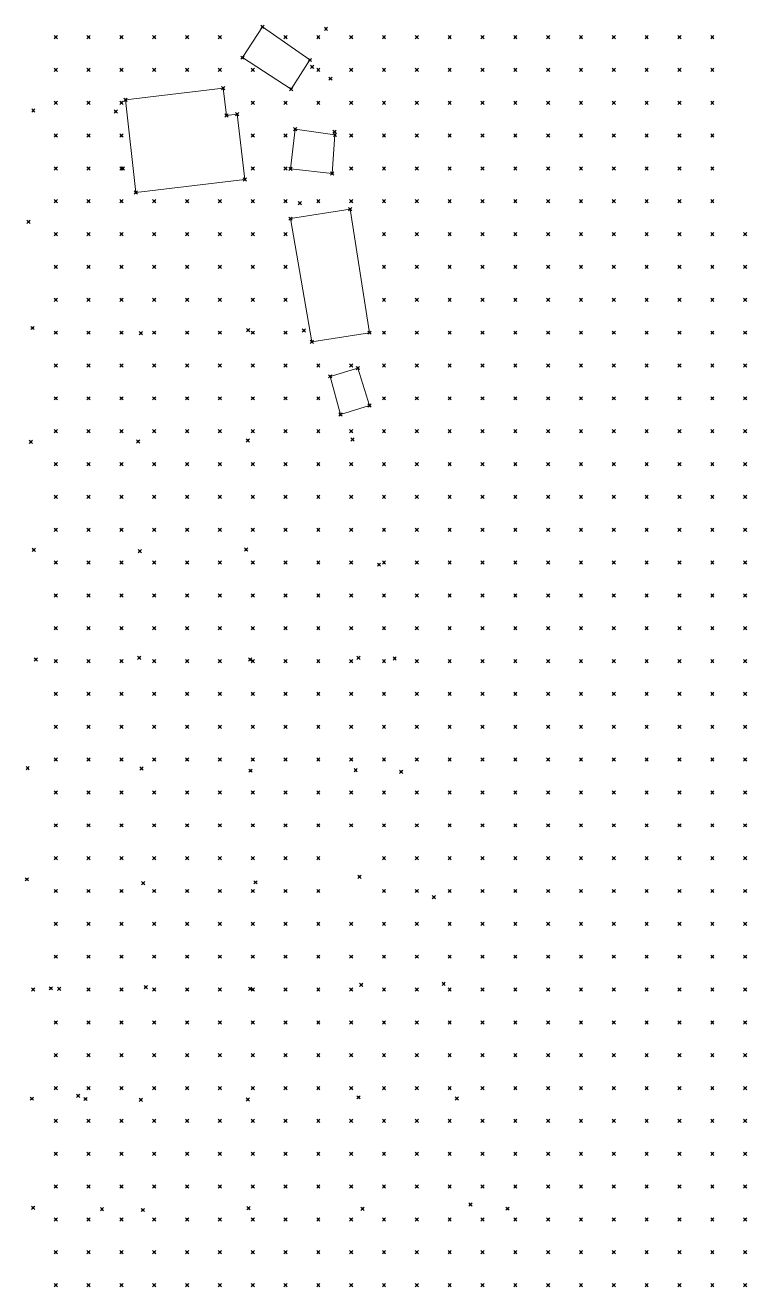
# Model space of a CAD drawing. Header units: metres. Extents: x 441556 to 446409, y 432338 to 461058.
# Drawn here: x 446051.9 to 446117.8, y 438512.9 to 438628.1 of the extents above; entities that cross this region are included whole.
import ezdxf

# ---------------------------------------------------------------- set-up
doc = ezdxf.new("R2010")
doc.units = ezdxf.units.M
doc.header["$MEASUREMENT"] = 0
doc.header["$PDMODE"] = 35
doc.header["$PDSIZE"] = 0.15
for name, color, linetype, lineweight in [('DTM-BRE-RevN_GRP_CONSTRUCTIE', 2, 'Continuous', 0), ('DTM-NOK-RevN_LIDAR_co_lidar', 91, 'Continuous', 0), ('DTM-NOK-RevN_RTK', 32, 'Continuous', 0)]:
    doc.layers.add(name, color=color, linetype=linetype, lineweight=lineweight)

msp = doc.modelspace()

# ---------------------------------------------------------------- linework, layer by layer
at = {"layer": 'DTM-BRE-RevN_GRP_CONSTRUCTIE'}
for p, q in [((446073.592, 438627.976, 345.596), (446071.777, 438625.165, 344.873)), ((446077.93, 438624.952, 345), (446073.592, 438627.976, 345.596)), ((446071.777, 438625.165, 344.873), (446076.216, 438622.298, 344.277)), ((446076.216, 438622.298, 344.277), (446077.93, 438624.952, 345)), ((446061.092, 438621.326, 343.366), (446069.996, 438622.389, 344.586)), ((446069.996, 438622.389, 344.586), (446070.295, 438619.884, 343.746)), ((446062.016, 438612.847, 342.206), (446061.092, 438621.326, 343.366)), ((446070.295, 438619.884, 343.746), (446071.278, 438620.002, 343.836)), ((446071.278, 438620.002, 343.836), (446071.99, 438614.037, 342.876)), ((446076.583, 438618.645, 343.792), (446076.16, 438615.02, 343.256)), ((446080.22, 438618.111, 344.427), (446076.583, 438618.645, 343.792)), ((446079.965, 438614.575, 343.256), (446080.22, 438618.111, 344.427)), ((446076.16, 438615.02, 343.256), (446079.965, 438614.575, 343.256)), ((446071.99, 438614.037, 342.876), (446062.016, 438612.847, 342.206)), ((446076.16, 438610.462, 342.186), (446081.605, 438611.318, 343.636)), ((446078.116, 438599.22, 341.371), (446076.16, 438610.462, 342.186)), ((446081.605, 438611.318, 343.636), (446083.379, 438600.048, 342.196)), ((446083.379, 438600.048, 342.196), (446078.116, 438599.22, 341.371)), ((446082.319, 438596.816, 342.066), (446079.785, 438596.062, 341.556)), ((446083.383, 438593.395, 341.54), (446082.319, 438596.816, 342.066)), ((446079.785, 438596.062, 341.556), (446080.712, 438592.568, 340.804)), ((446080.712, 438592.568, 340.804), (446083.383, 438593.395, 341.54))]:
    msp.add_line(p, q, dxfattribs=at)
at = {"layer": 'DTM-NOK-RevN_LIDAR_co_lidar'}
for p in [(446054.705, 438627.045, 343.697), (446057.705, 438627.045, 343.858), (446060.704, 438627.045, 344.084), (446063.703, 438627.045, 344.515), (446066.703, 438627.045, 344.858), (446069.702, 438627.045, 345.095), (446075.701, 438627.045, 345.509), (446078.7, 438627.045, 345.567), (446081.7, 438627.045, 345.707), (446084.699, 438627.045, 345.769), (446087.698, 438627.045, 345.778), (446090.698, 438627.045, 345.775), (446093.697, 438627.045, 345.716), (446096.696, 438627.045, 345.816), (446099.696, 438627.045, 345.936), (446102.695, 438627.045, 346.351), (446105.694, 438627.045, 346.856), (446108.694, 438627.045, 347.553), (446111.693, 438627.045, 348.512), (446114.693, 438627.045, 349.951), (446054.705, 438624.046, 343.342), (446057.705, 438624.046, 343.537), (446060.704, 438624.046, 343.769), (446063.703, 438624.046, 344.149), (446066.703, 438624.046, 344.505), (446069.702, 438624.046, 344.662), (446072.701, 438624.046, 344.632), (446078.7, 438624.046, 345.021), (446081.7, 438624.046, 345.253), (446084.699, 438624.046, 345.358), (446087.698, 438624.046, 345.34), (446090.698, 438624.046, 345.404), (446093.697, 438624.046, 345.383), (446096.696, 438624.046, 345.372), (446099.696, 438624.046, 345.562), (446102.695, 438624.046, 345.897), (446105.694, 438624.046, 346.358), (446108.694, 438624.046, 347.075), (446111.693, 438624.046, 348.175), (446114.693, 438624.046, 349.697), (446054.705, 438621.046, 342.936), (446057.705, 438621.046, 343.086), (446060.704, 438621.046, 343.341), (446072.701, 438621.046, 344.074), (446075.701, 438621.046, 344.214), (446078.7, 438621.046, 344.548), (446081.7, 438621.046, 344.8), (446084.699, 438621.046, 344.913), (446087.698, 438621.046, 344.973), (446090.698, 438621.046, 345.016), (446093.697, 438621.046, 344.981), (446096.696, 438621.046, 344.97), (446099.696, 438621.046, 345.144), (446102.695, 438621.046, 345.491), (446105.694, 438621.046, 345.987), (446108.694, 438621.046, 346.674), (446111.693, 438621.046, 347.814), (446114.693, 438621.046, 349.366), (446054.705, 438618.047, 342.518), (446057.705, 438618.047, 342.674), (446060.704, 438618.047, 342.964), (446072.701, 438618.047, 343.528), (446075.701, 438618.047, 343.591), (446081.7, 438618.047, 344.496), (446084.699, 438618.047, 344.471), (446087.698, 438618.047, 344.557), (446090.698, 438618.047, 344.596), (446093.697, 438618.047, 344.536), (446096.696, 438618.047, 344.551), (446099.696, 438618.047, 344.704), (446102.695, 438618.047, 345.042), (446105.694, 438618.047, 345.496), (446108.694, 438618.047, 346.287), (446111.693, 438618.047, 347.478), (446114.693, 438618.047, 348.99), (446054.705, 438615.048, 342.288), (446057.705, 438615.048, 342.339), (446060.704, 438615.048, 342.509), (446072.701, 438615.048, 343.016), (446075.701, 438615.048, 343.059), (446081.7, 438615.048, 344.049), (446084.699, 438615.048, 344.013), (446087.698, 438615.048, 344.145), (446090.698, 438615.048, 344.169), (446093.697, 438615.048, 344.132), (446096.696, 438615.048, 344.119), (446099.696, 438615.048, 344.272), (446102.695, 438615.048, 344.616), (446105.694, 438615.048, 345.017), (446108.694, 438615.048, 345.886), (446111.693, 438615.048, 347.192), (446114.693, 438615.048, 348.97), (446054.705, 438612.048, 342.099), (446057.705, 438612.048, 342.104), (446060.704, 438612.048, 342.133), (446063.703, 438612.048, 342.054), (446066.703, 438612.048, 342.223), (446069.702, 438612.048, 342.456), (446072.701, 438612.048, 342.43), (446075.701, 438612.048, 342.671), (446078.7, 438612.048, 343.181), (446081.7, 438612.048, 343.592), (446084.699, 438612.048, 343.572), (446087.698, 438612.048, 343.743), (446090.698, 438612.048, 343.759), (446093.697, 438612.048, 343.753), (446096.696, 438612.048, 343.722), (446099.696, 438612.048, 343.88), (446102.695, 438612.048, 344.177), (446105.694, 438612.048, 344.643), (446108.694, 438612.048, 345.51), (446111.693, 438612.048, 346.784), (446114.693, 438612.048, 348.661), (446054.705, 438609.049, 341.938), (446057.705, 438609.049, 341.888), (446060.704, 438609.049, 341.831), (446063.703, 438609.049, 341.748), (446066.703, 438609.049, 341.574), (446069.702, 438609.049, 341.831), (446072.701, 438609.049, 341.976), (446075.701, 438609.049, 342.275), (446084.699, 438609.049, 343.199), (446087.698, 438609.049, 343.361), (446090.698, 438609.049, 343.388), (446093.697, 438609.049, 343.324), (446096.696, 438609.049, 343.297), (446099.696, 438609.049, 343.445), (446102.695, 438609.049, 343.797), (446105.694, 438609.049, 344.402), (446108.694, 438609.049, 345.1), (446111.693, 438609.049, 346.305), (446114.693, 438609.049, 348.162), (446117.692, 438609.049, 350.27), (446054.705, 438606.05, 341.694), (446057.705, 438606.05, 341.412), (446060.704, 438606.05, 341.346), (446063.703, 438606.05, 341.406), (446066.703, 438606.05, 341.274), (446069.702, 438606.05, 341.533), (446072.701, 438606.05, 341.782), (446075.701, 438606.05, 342.003), (446084.699, 438606.05, 342.859), (446087.698, 438606.05, 342.903), (446090.698, 438606.05, 342.981), (446093.697, 438606.05, 342.928), (446096.696, 438606.05, 342.921), (446099.696, 438606.05, 342.972), (446102.695, 438606.05, 343.313), (446105.694, 438606.05, 343.937), (446108.694, 438606.05, 344.654), (446111.693, 438606.05, 345.895), (446114.693, 438606.05, 347.631), (446117.692, 438606.05, 349.705), (446054.705, 438603.05, 341.087), (446057.705, 438603.05, 340.717), (446060.704, 438603.05, 340.707), (446063.703, 438603.05, 340.948), (446066.703, 438603.05, 341.007), (446069.702, 438603.05, 341.31), (446072.701, 438603.05, 341.512), (446075.701, 438603.05, 341.637), (446084.699, 438603.05, 342.626), (446087.698, 438603.05, 342.481), (446090.698, 438603.05, 342.597), (446093.697, 438603.05, 342.608), (446096.696, 438603.05, 342.521), (446099.696, 438603.05, 342.505), (446102.695, 438603.05, 342.835), (446105.694, 438603.05, 343.441), (446108.694, 438603.05, 344.262), (446111.693, 438603.05, 345.462), (446114.693, 438603.05, 347.145), (446117.692, 438603.05, 349.273), (446054.705, 438600.051, 340.5), (446057.705, 438600.051, 340.469), (446060.704, 438600.051, 340.426), (446063.703, 438600.051, 340.743), (446066.703, 438600.051, 340.778), (446069.702, 438600.051, 340.971), (446072.701, 438600.051, 341.169), (446075.701, 438600.051, 341.336), (446084.699, 438600.051, 342.281), (446087.698, 438600.051, 342.188), (446090.698, 438600.051, 342.236), (446093.697, 438600.051, 342.249), (446096.696, 438600.051, 342.193), (446099.696, 438600.051, 342.154), (446102.695, 438600.051, 342.338), (446105.694, 438600.051, 342.92), (446108.694, 438600.051, 343.765), (446111.693, 438600.051, 345.028), (446114.693, 438600.051, 346.632), (446117.692, 438600.051, 348.611), (446054.705, 438597.051, 340.201), (446057.705, 438597.051, 340.222), (446060.704, 438597.051, 340.16), (446063.703, 438597.051, 340.4), (446066.703, 438597.051, 340.622), (446069.702, 438597.051, 340.749), (446072.701, 438597.051, 340.817), (446075.701, 438597.051, 340.982), (446078.7, 438597.051, 341.172), (446081.7, 438597.051, 341.635), (446084.699, 438597.051, 341.955), (446087.698, 438597.051, 341.822), (446090.698, 438597.051, 341.837), (446093.697, 438597.051, 341.858), (446096.696, 438597.051, 341.806), (446099.696, 438597.051, 341.761), (446102.695, 438597.051, 341.86), (446105.694, 438597.051, 342.337), (446108.694, 438597.051, 343.236), (446111.693, 438597.051, 344.567), (446114.693, 438597.051, 346.104), (446117.692, 438597.051, 348.037), (446054.705, 438594.052, 339.866), (446057.705, 438594.052, 339.898), (446060.704, 438594.052, 339.785), (446063.703, 438594.052, 339.935), (446066.703, 438594.052, 340.285), (446069.702, 438594.052, 340.434), (446072.701, 438594.052, 340.526), (446075.701, 438594.052, 340.644), (446078.7, 438594.052, 340.757), (446084.699, 438594.052, 341.618), (446087.698, 438594.052, 341.496), (446090.698, 438594.052, 341.484), (446093.697, 438594.052, 341.49), (446096.696, 438594.052, 341.44), (446099.696, 438594.052, 341.423), (446102.695, 438594.052, 341.564), (446105.694, 438594.052, 341.978), (446108.694, 438594.052, 342.879), (446111.693, 438594.052, 344.039), (446114.693, 438594.052, 345.456), (446117.692, 438594.052, 347.473), (446054.705, 438591.053, 339.521), (446057.705, 438591.053, 339.554), (446060.704, 438591.053, 339.49), (446063.703, 438591.053, 339.605), (446066.703, 438591.053, 339.989), (446069.702, 438591.053, 340.138), (446072.701, 438591.053, 340.302), (446075.701, 438591.053, 340.495), (446078.7, 438591.053, 340.536), (446081.7, 438591.053, 340.952), (446084.699, 438591.053, 341.207), (446087.698, 438591.053, 341.218), (446090.698, 438591.053, 341.157), (446093.697, 438591.053, 341.171), (446096.696, 438591.053, 341.077), (446099.696, 438591.053, 341.073), (446102.695, 438591.053, 341.181), (446105.694, 438591.053, 341.587), (446108.694, 438591.053, 342.349), (446111.693, 438591.053, 343.438), (446114.693, 438591.053, 344.911), (446117.692, 438591.053, 346.862), (446054.705, 438588.053, 339.318), (446057.705, 438588.053, 339.303), (446060.704, 438588.053, 339.261), (446063.703, 438588.053, 339.296), (446066.703, 438588.053, 339.615), (446069.702, 438588.053, 339.869), (446072.701, 438588.053, 340.037), (446075.701, 438588.053, 340.232), (446078.7, 438588.053, 340.168), (446081.7, 438588.053, 340.37), (446084.699, 438588.053, 340.511), (446087.698, 438588.053, 340.906), (446090.698, 438588.053, 340.753), (446093.697, 438588.053, 340.759), (446096.696, 438588.053, 340.692), (446099.696, 438588.053, 340.67), (446102.695, 438588.053, 340.681), (446105.694, 438588.053, 340.996), (446108.694, 438588.053, 341.714), (446111.693, 438588.053, 342.856), (446114.693, 438588.053, 344.288), (446117.692, 438588.053, 346.173), (446054.705, 438585.054, 339.022), (446057.705, 438585.054, 338.913), (446060.704, 438585.054, 338.944), (446063.703, 438585.054, 338.897), (446066.703, 438585.054, 339.131), (446069.702, 438585.054, 339.525), (446072.701, 438585.054, 339.628), (446075.701, 438585.054, 339.83), (446078.7, 438585.054, 339.844), (446081.7, 438585.054, 339.73), (446084.699, 438585.054, 339.934), (446087.698, 438585.054, 340.614), (446090.698, 438585.054, 340.41), (446093.697, 438585.054, 340.33), (446096.696, 438585.054, 340.281), (446099.696, 438585.054, 340.246), (446102.695, 438585.054, 340.22), (446105.694, 438585.054, 340.507), (446108.694, 438585.054, 341.211), (446111.693, 438585.054, 342.325), (446114.693, 438585.054, 343.645), (446117.692, 438585.054, 345.612), (446054.705, 438582.055, 338.816), (446057.705, 438582.055, 338.775), (446060.704, 438582.055, 338.731), (446063.703, 438582.055, 338.662), (446066.703, 438582.055, 338.802), (446069.702, 438582.055, 339.152), (446072.701, 438582.055, 339.38), (446075.701, 438582.055, 339.606), (446078.7, 438582.055, 339.529), (446081.7, 438582.055, 339.454), (446084.699, 438582.055, 339.536), (446087.698, 438582.055, 340.339), (446090.698, 438582.055, 340.146), (446093.697, 438582.055, 340.06), (446096.696, 438582.055, 339.98), (446099.696, 438582.055, 339.959), (446102.695, 438582.055, 339.922), (446105.694, 438582.055, 340.12), (446108.694, 438582.055, 340.691), (446111.693, 438582.055, 341.733), (446114.693, 438582.055, 343.036), (446117.692, 438582.055, 344.87), (446054.705, 438579.055, 338.634), (446057.705, 438579.055, 338.561), (446060.704, 438579.055, 338.477), (446063.703, 438579.055, 338.396), (446066.703, 438579.055, 338.436), (446069.702, 438579.055, 338.872), (446072.701, 438579.055, 339.012), (446075.701, 438579.055, 339.148), (446078.7, 438579.055, 339.155), (446081.7, 438579.055, 339.315), (446084.699, 438579.055, 339.197), (446087.698, 438579.055, 339.832), (446090.698, 438579.055, 339.815), (446093.697, 438579.055, 339.798), (446096.696, 438579.055, 339.786), (446099.696, 438579.055, 339.719), (446102.695, 438579.055, 339.653), (446105.694, 438579.055, 339.794), (446108.694, 438579.055, 340.254), (446111.693, 438579.055, 341.236), (446114.693, 438579.055, 342.565), (446117.692, 438579.055, 344.188), (446054.705, 438576.056, 337.919), (446057.705, 438576.056, 338.257), (446060.704, 438576.056, 338.282), (446063.703, 438576.056, 338.241), (446066.703, 438576.056, 338.163), (446069.702, 438576.056, 338.556), (446072.701, 438576.056, 338.621), (446075.701, 438576.056, 338.776), (446078.7, 438576.056, 338.751), (446081.7, 438576.056, 338.8), (446084.699, 438576.056, 338.959), (446087.698, 438576.056, 339.384), (446090.698, 438576.056, 339.525), (446093.697, 438576.056, 339.518), (446096.696, 438576.056, 339.548), (446099.696, 438576.056, 339.491), (446102.695, 438576.056, 339.406), (446105.694, 438576.056, 339.464), (446108.694, 438576.056, 339.849), (446111.693, 438576.056, 340.836), (446114.693, 438576.056, 342.115), (446117.692, 438576.056, 343.835), (446054.705, 438573.056, 337.292), (446057.705, 438573.056, 338.212), (446060.704, 438573.056, 338.203), (446063.703, 438573.056, 338.126), (446066.703, 438573.056, 338.008), (446069.702, 438573.056, 338.211), (446072.701, 438573.056, 338.508), (446075.701, 438573.056, 338.618), (446078.7, 438573.056, 338.607), (446081.7, 438573.056, 338.639), (446084.699, 438573.056, 338.696), (446087.698, 438573.056, 338.912), (446090.698, 438573.056, 339.309), (446093.697, 438573.056, 339.266), (446096.696, 438573.056, 339.316), (446099.696, 438573.056, 339.272), (446102.695, 438573.056, 339.206), (446105.694, 438573.056, 339.233), (446108.694, 438573.056, 339.531), (446111.693, 438573.056, 340.54), (446114.693, 438573.056, 341.629), (446117.692, 438573.056, 343.725), (446054.705, 438570.057, 337.196), (446057.705, 438570.057, 338.318), (446060.704, 438570.057, 338.133), (446063.703, 438570.057, 338.088), (446066.703, 438570.057, 338.01), (446069.702, 438570.057, 338.108), (446072.701, 438570.057, 338.371), (446075.701, 438570.057, 338.477), (446078.7, 438570.057, 338.485), (446081.7, 438570.057, 338.528), (446084.699, 438570.057, 338.509), (446087.698, 438570.057, 338.604), (446090.698, 438570.057, 339.046), (446093.697, 438570.057, 339.123), (446096.696, 438570.057, 339.116), (446099.696, 438570.057, 339.074), (446102.695, 438570.057, 339.041), (446105.694, 438570.057, 339.079), (446108.694, 438570.057, 339.358), (446111.693, 438570.057, 340.219), (446114.693, 438570.057, 341.209), (446117.692, 438570.057, 342.95), (446054.705, 438567.058, 336.93), (446057.705, 438567.058, 337.807), (446060.704, 438567.058, 337.967), (446063.703, 438567.058, 337.891), (446066.703, 438567.058, 337.899), (446069.702, 438567.058, 337.939), (446072.701, 438567.058, 338.163), (446075.701, 438567.058, 338.349), (446078.7, 438567.058, 338.329), (446081.7, 438567.058, 338.381), (446084.699, 438567.058, 338.36), (446087.698, 438567.058, 338.482), (446090.698, 438567.058, 338.87), (446093.697, 438567.058, 338.948), (446096.696, 438567.058, 338.972), (446099.696, 438567.058, 338.962), (446102.695, 438567.058, 338.936), (446105.694, 438567.058, 338.948), (446108.694, 438567.058, 339.133), (446111.693, 438567.058, 339.957), (446114.693, 438567.058, 340.984), (446117.692, 438567.058, 342.254), (446054.705, 438564.058, 336.575), (446057.705, 438564.058, 336.936), (446060.704, 438564.058, 337.771), (446063.703, 438564.058, 337.743), (446066.703, 438564.058, 337.734), (446069.702, 438564.058, 337.773), (446072.701, 438564.058, 337.922), (446075.701, 438564.058, 338.149), (446078.7, 438564.058, 338.193), (446081.7, 438564.058, 338.247), (446084.699, 438564.058, 338.181), (446087.698, 438564.058, 338.34), (446090.698, 438564.058, 338.783), (446093.697, 438564.058, 338.741), (446096.696, 438564.058, 338.854), (446099.696, 438564.058, 338.911), (446102.695, 438564.058, 338.884), (446105.694, 438564.058, 338.908), (446108.694, 438564.058, 339.035), (446111.693, 438564.058, 339.698), (446114.693, 438564.058, 340.766), (446117.692, 438564.058, 342.175), (446054.705, 438561.059, 336.462), (446057.705, 438561.059, 336.865), (446060.704, 438561.059, 337.651), (446063.703, 438561.059, 337.686), (446066.703, 438561.059, 337.671), (446069.702, 438561.059, 337.58), (446072.701, 438561.059, 337.669), (446075.701, 438561.059, 337.943), (446078.7, 438561.059, 338.028), (446081.7, 438561.059, 338.165), (446084.699, 438561.059, 338.166), (446087.698, 438561.059, 338.323), (446090.698, 438561.059, 338.72), (446093.697, 438561.059, 338.623), (446096.696, 438561.059, 338.718), (446099.696, 438561.059, 338.817), (446102.695, 438561.059, 338.85), (446105.694, 438561.059, 338.872), (446108.694, 438561.059, 339.022), (446111.693, 438561.059, 339.416), (446114.693, 438561.059, 340.386), (446117.692, 438561.059, 341.737), (446054.705, 438558.06, 336.406), (446057.705, 438558.06, 336.495), (446060.704, 438558.06, 337.403), (446063.703, 438558.06, 337.596), (446066.703, 438558.06, 337.599), (446069.702, 438558.06, 337.592), (446072.701, 438558.06, 337.596), (446075.701, 438558.06, 337.9), (446078.7, 438558.06, 337.973), (446081.7, 438558.06, 338.163), (446084.699, 438558.06, 338.193), (446087.698, 438558.06, 338.329), (446090.698, 438558.06, 338.46), (446093.697, 438558.06, 338.477), (446096.696, 438558.06, 338.676), (446099.696, 438558.06, 338.801), (446102.695, 438558.06, 338.808), (446105.694, 438558.06, 338.844), (446108.694, 438558.06, 338.996), (446111.693, 438558.06, 339.261), (446114.693, 438558.06, 340.097), (446117.692, 438558.06, 341.396), (446054.705, 438555.06, 336.331), (446057.705, 438555.06, 336.443), (446060.704, 438555.06, 336.919), (446063.703, 438555.06, 337.407), (446066.703, 438555.06, 337.418), (446069.702, 438555.06, 337.53), (446072.701, 438555.06, 337.477), (446075.701, 438555.06, 337.817), (446078.7, 438555.06, 337.921), (446081.7, 438555.06, 338.086), (446084.699, 438555.06, 338.154), (446087.698, 438555.06, 338.343), (446090.698, 438555.06, 338.423), (446093.697, 438555.06, 338.48), (446096.696, 438555.06, 338.622), (446099.696, 438555.06, 338.794), (446102.695, 438555.06, 338.825), (446105.694, 438555.06, 338.815), (446108.694, 438555.06, 338.882), (446111.693, 438555.06, 339.155), (446114.693, 438555.06, 339.794), (446117.692, 438555.06, 341.004), (446054.705, 438552.061, 336.243), (446057.705, 438552.061, 336.331), (446060.704, 438552.061, 336.558), (446063.703, 438552.061, 337.251), (446066.703, 438552.061, 337.291), (446069.702, 438552.061, 337.366), (446072.701, 438552.061, 337.355), (446075.701, 438552.061, 337.694), (446078.7, 438552.061, 337.908), (446084.699, 438552.061, 338.094), (446087.698, 438552.061, 338.317), (446090.698, 438552.061, 338.381), (446093.697, 438552.061, 338.419), (446096.696, 438552.061, 338.575), (446099.696, 438552.061, 338.762), (446102.695, 438552.061, 338.817), (446105.694, 438552.061, 338.814), (446108.694, 438552.061, 338.842), (446111.693, 438552.061, 339.138), (446114.693, 438552.061, 339.645), (446117.692, 438552.061, 340.759), (446054.705, 438549.061, 336.062), (446057.705, 438549.061, 336.204), (446060.704, 438549.061, 336.322), (446063.703, 438549.061, 337.127), (446066.703, 438549.061, 337.265), (446069.702, 438549.061, 337.282), (446072.701, 438549.061, 337.264), (446075.701, 438549.061, 337.545), (446078.7, 438549.061, 337.87), (446084.699, 438549.061, 338.086), (446087.698, 438549.061, 338.244), (446090.698, 438549.061, 338.312), (446093.697, 438549.061, 338.315), (446096.696, 438549.061, 338.52), (446099.696, 438549.061, 338.739), (446102.695, 438549.061, 338.828), (446105.694, 438549.061, 338.815), (446108.694, 438549.061, 338.897), (446111.693, 438549.061, 339.177), (446114.693, 438549.061, 339.593), (446117.692, 438549.061, 340.511), (446054.705, 438546.062, 336.013), (446057.705, 438546.062, 336.145), (446060.704, 438546.062, 336.338), (446063.703, 438546.062, 336.986), (446066.703, 438546.062, 337.215), (446069.702, 438546.062, 337.247), (446072.701, 438546.062, 337.272), (446075.701, 438546.062, 337.537), (446078.7, 438546.062, 337.858), (446081.7, 438546.062, 338.004), (446084.699, 438546.062, 338.104), (446087.698, 438546.062, 338.145), (446090.698, 438546.062, 338.264), (446093.697, 438546.062, 338.3), (446096.696, 438546.062, 338.533), (446099.696, 438546.062, 338.751), (446102.695, 438546.062, 338.829), (446105.694, 438546.062, 338.92), (446108.694, 438546.062, 339.008), (446111.693, 438546.062, 339.186), (446114.693, 438546.062, 339.522), (446117.692, 438546.062, 340.341), (446054.705, 438543.063, 335.951), (446057.705, 438543.063, 336.137), (446060.704, 438543.063, 336.33), (446063.703, 438543.063, 336.747), (446066.703, 438543.063, 337.185), (446069.702, 438543.063, 337.247), (446072.701, 438543.063, 337.289), (446075.701, 438543.063, 337.466), (446078.7, 438543.063, 337.857), (446081.7, 438543.063, 338.086), (446084.699, 438543.063, 338.161), (446087.698, 438543.063, 338.167), (446090.698, 438543.063, 338.285), (446093.697, 438543.063, 338.468), (446096.696, 438543.063, 338.612), (446099.696, 438543.063, 338.84), (446102.695, 438543.063, 338.932), (446105.694, 438543.063, 339.015), (446108.694, 438543.063, 339.144), (446111.693, 438543.063, 339.268), (446114.693, 438543.063, 339.588), (446117.692, 438543.063, 340.192), (446057.705, 438540.063, 336.171), (446060.704, 438540.063, 336.356), (446063.703, 438540.063, 336.622), (446066.703, 438540.063, 337.19), (446069.702, 438540.063, 337.276), (446072.701, 438540.063, 337.325), (446075.701, 438540.063, 337.406), (446078.7, 438540.063, 337.806), (446081.7, 438540.063, 338.087), (446084.699, 438540.063, 338.224), (446087.698, 438540.063, 338.274), (446090.698, 438540.063, 338.33), (446093.697, 438540.063, 338.626), (446096.696, 438540.063, 338.745), (446099.696, 438540.063, 338.981), (446102.695, 438540.063, 339.154), (446105.694, 438540.063, 339.173), (446108.694, 438540.063, 339.306), (446111.693, 438540.063, 339.449), (446114.693, 438540.063, 339.755), (446117.692, 438540.063, 340.198), (446054.705, 438537.064, 335.819), (446057.705, 438537.064, 336.173), (446060.704, 438537.064, 336.339), (446063.703, 438537.064, 336.513), (446066.703, 438537.064, 337.188), (446069.702, 438537.064, 337.339), (446072.701, 438537.064, 337.377), (446075.701, 438537.064, 337.418), (446078.7, 438537.064, 337.755), (446081.7, 438537.064, 338.083), (446084.699, 438537.064, 338.314), (446087.698, 438537.064, 338.377), (446090.698, 438537.064, 338.401), (446093.697, 438537.064, 338.596), (446096.696, 438537.064, 338.893), (446099.696, 438537.064, 339.117), (446102.695, 438537.064, 339.327), (446105.694, 438537.064, 339.38), (446108.694, 438537.064, 339.494), (446111.693, 438537.064, 339.663), (446114.693, 438537.064, 339.897), (446117.692, 438537.064, 340.341), (446054.705, 438534.065, 335.818), (446057.705, 438534.065, 336.127), (446060.704, 438534.065, 336.376), (446063.703, 438534.065, 336.568), (446066.703, 438534.065, 337.119), (446069.702, 438534.065, 337.381), (446072.701, 438534.065, 337.46), (446075.701, 438534.065, 337.5), (446078.7, 438534.065, 337.718), (446081.7, 438534.065, 338.126), (446084.699, 438534.065, 338.4), (446087.698, 438534.065, 338.486), (446090.698, 438534.065, 338.571), (446093.697, 438534.065, 338.774), (446096.696, 438534.065, 339.024), (446099.696, 438534.065, 339.246), (446102.695, 438534.065, 339.463), (446105.694, 438534.065, 339.606), (446108.694, 438534.065, 339.716), (446111.693, 438534.065, 339.883), (446114.693, 438534.065, 340.06), (446117.692, 438534.065, 340.41), (446054.705, 438531.065, 335.86), (446057.705, 438531.065, 336.068), (446060.704, 438531.065, 336.41), (446063.703, 438531.065, 336.625), (446066.703, 438531.065, 337.082), (446069.702, 438531.065, 337.449), (446072.701, 438531.065, 337.543), (446075.701, 438531.065, 337.636), (446078.7, 438531.065, 337.804), (446081.7, 438531.065, 338.215), (446084.699, 438531.065, 338.499), (446087.698, 438531.065, 338.612), (446090.698, 438531.065, 338.731), (446093.697, 438531.065, 338.934), (446096.696, 438531.065, 339.198), (446099.696, 438531.065, 339.41), (446102.695, 438531.065, 339.654), (446105.694, 438531.065, 339.816), (446108.694, 438531.065, 339.968), (446111.693, 438531.065, 340.13), (446114.693, 438531.065, 340.216), (446117.692, 438531.065, 340.514), (446054.705, 438528.066, 335.907), (446057.705, 438528.066, 336.083), (446060.704, 438528.066, 336.467), (446063.703, 438528.066, 336.692), (446066.703, 438528.066, 337.043), (446069.702, 438528.066, 337.539), (446072.701, 438528.066, 337.648), (446075.701, 438528.066, 337.77), (446078.7, 438528.066, 337.905), (446081.7, 438528.066, 338.269), (446084.699, 438528.066, 338.63), (446087.698, 438528.066, 338.781), (446090.698, 438528.066, 338.907), (446093.697, 438528.066, 339.066), (446096.696, 438528.066, 339.378), (446099.696, 438528.066, 339.627), (446102.695, 438528.066, 339.86), (446105.694, 438528.066, 340.064), (446108.694, 438528.066, 340.24), (446111.693, 438528.066, 340.382), (446114.693, 438528.066, 340.44), (446117.692, 438528.066, 340.879), (446054.705, 438525.066, 336), (446057.705, 438525.066, 336.125), (446060.704, 438525.066, 336.516), (446063.703, 438525.066, 336.721), (446066.703, 438525.066, 336.943), (446069.702, 438525.066, 337.612), (446072.701, 438525.066, 337.791), (446075.701, 438525.066, 337.926), (446078.7, 438525.066, 338.003), (446081.7, 438525.066, 338.372), (446084.699, 438525.066, 338.771), (446087.698, 438525.066, 338.985), (446090.698, 438525.066, 339.114), (446093.697, 438525.066, 339.223), (446096.696, 438525.066, 339.554), (446099.696, 438525.066, 339.832), (446102.695, 438525.066, 340.063), (446105.694, 438525.066, 340.34), (446108.694, 438525.066, 340.478), (446111.693, 438525.066, 340.615), (446114.693, 438525.066, 340.656), (446117.692, 438525.066, 341.303), (446054.705, 438522.067, 336.084), (446057.705, 438522.067, 336.19), (446060.704, 438522.067, 336.546), (446063.703, 438522.067, 336.791), (446066.703, 438522.067, 337.022), (446069.702, 438522.067, 337.642), (446072.701, 438522.067, 337.994), (446075.701, 438522.067, 338.116), (446078.7, 438522.067, 338.217), (446081.7, 438522.067, 338.537), (446084.699, 438522.067, 338.88), (446087.698, 438522.067, 339.173), (446090.698, 438522.067, 339.324), (446093.697, 438522.067, 339.468), (446096.696, 438522.067, 339.719), (446099.696, 438522.067, 340.014), (446102.695, 438522.067, 340.27), (446105.694, 438522.067, 340.573), (446108.694, 438522.067, 340.769), (446111.693, 438522.067, 340.963), (446114.693, 438522.067, 340.953), (446117.692, 438522.067, 341.33), (446054.705, 438519.068, 336.122), (446057.705, 438519.068, 336.315), (446060.704, 438519.068, 336.611), (446063.703, 438519.068, 336.909), (446066.703, 438519.068, 337.13), (446069.702, 438519.068, 337.648), (446072.701, 438519.068, 338.182), (446075.701, 438519.068, 338.33), (446078.7, 438519.068, 338.421), (446081.7, 438519.068, 338.691), (446084.699, 438519.068, 339.057), (446087.698, 438519.068, 339.354), (446090.698, 438519.068, 339.571), (446093.697, 438519.068, 339.709), (446096.696, 438519.068, 339.878), (446099.696, 438519.068, 340.205), (446102.695, 438519.068, 340.56), (446105.694, 438519.068, 340.807), (446108.694, 438519.068, 341.113), (446111.693, 438519.068, 341.332), (446114.693, 438519.068, 341.469), (446117.692, 438519.068, 342.031), (446054.705, 438516.068, 336.126), (446057.705, 438516.068, 336.481), (446060.704, 438516.068, 336.719), (446063.703, 438516.068, 337.079), (446066.703, 438516.068, 337.28), (446069.702, 438516.068, 337.675), (446072.701, 438516.068, 338.383), (446075.701, 438516.068, 338.545), (446078.7, 438516.068, 338.623), (446081.7, 438516.068, 338.828), (446084.699, 438516.068, 339.269), (446087.698, 438516.068, 339.587), (446090.698, 438516.068, 339.849), (446093.697, 438516.068, 339.993), (446096.696, 438516.068, 340.152), (446099.696, 438516.068, 340.52), (446102.695, 438516.068, 340.793), (446105.694, 438516.068, 341.036), (446108.694, 438516.068, 341.437), (446111.693, 438516.068, 341.658), (446114.693, 438516.068, 341.985), (446117.692, 438516.068, 342.584), (446054.705, 438513.069, 336.135), (446057.705, 438513.069, 336.687), (446060.704, 438513.069, 336.839), (446063.703, 438513.069, 337.175), (446066.703, 438513.069, 337.399), (446069.702, 438513.069, 337.783), (446072.701, 438513.069, 338.618), (446075.701, 438513.069, 338.747), (446078.7, 438513.069, 338.845), (446081.7, 438513.069, 338.98), (446084.699, 438513.069, 339.435), (446087.698, 438513.069, 339.821), (446090.698, 438513.069, 340.055), (446093.697, 438513.069, 340.22), (446096.696, 438513.069, 340.4), (446099.696, 438513.069, 340.729), (446102.695, 438513.069, 341.054), (446105.694, 438513.069, 341.317), (446108.694, 438513.069, 341.557), (446111.693, 438513.069, 341.848), (446114.693, 438513.069, 342.167), (446117.692, 438513.069, 342.596)]:
    msp.add_point(p, dxfattribs=at)
at = {"layer": 'DTM-NOK-RevN_RTK'}
for p in [(446073.592, 438627.976, 345.596), (446079.397, 438627.79, 345.847), (446071.777, 438625.165, 344.873), (446077.93, 438624.952, 345), (446078.125, 438624.323, 344.816), (446079.808, 438623.246, 344.896), (446069.996, 438622.389, 344.586), (446076.216, 438622.298, 344.277), (446061.092, 438621.326, 343.366), (446052.66, 438620.333, 342.864), (446060.194, 438620.236, 343.212), (446070.295, 438619.884, 343.746), (446071.278, 438620.002, 343.836), (446076.583, 438618.645, 343.792), (446080.176, 438618.407, 344.446), (446080.22, 438618.111, 344.427), (446060.841, 438615.048, 342.532), (446076.16, 438615.02, 343.256), (446071.99, 438614.037, 342.876), (446079.965, 438614.575, 343.256), (446062.016, 438612.847, 342.206), (446077.01, 438611.881, 343.096), (446076.16, 438610.462, 342.186), (446081.605, 438611.318, 343.636), (446052.23, 438610.171, 341.681), (446052.591, 438600.478, 340.683), (446062.482, 438599.992, 340.766), (446072.275, 438600.279, 341.169), (446077.378, 438600.239, 341.427), (446083.379, 438600.048, 342.196), (446078.116, 438599.22, 341.371), (446082.319, 438596.816, 342.066), (446079.785, 438596.062, 341.556), (446083.383, 438593.395, 341.54), (446080.712, 438592.568, 340.804), (446052.441, 438590.074, 339.43), (446062.233, 438590.124, 339.513), (446072.244, 438590.205, 340.189), (446081.828, 438590.294, 340.761), (446072.096, 438580.238, 339.077), (446052.696, 438580.209, 338.666), (446062.377, 438580.096, 338.458), (446084.24, 438578.864, 339.385), (446052.895, 438570.204, 336.819), (446062.33, 438570.363, 337.85), (446072.463, 438570.201, 338.196), (446082.367, 438570.354, 338.274), (446085.674, 438570.306, 338.514), (446052.14, 438560.29, 336.093), (446062.548, 438560.247, 337.326), (446072.509, 438560.051, 337.537), (446082.109, 438560.089, 337.739), (446086.257, 438559.954, 337.816), (446082.45, 438550.359, 337.786), (446052.068, 438550.128, 335.852), (446062.705, 438549.776, 337.025), (446072.957, 438549.855, 337.177), (446089.256, 438548.491, 338.042), (446052.639, 438540.073, 335.697), (446054.271, 438540.172, 335.91), (446055.02, 438540.123, 335.91), (446062.934, 438540.289, 336.816), (446072.477, 438540.14, 337.13), (446082.624, 438540.48, 337.941), (446090.148, 438540.571, 338.123), (446052.529, 438530.097, 335.749), (446056.749, 438530.359, 336.097), (446057.438, 438530.067, 336.113), (446062.486, 438529.993, 336.39), (446072.249, 438530.022, 337.448), (446082.375, 438530.22, 338.141), (446091.342, 438530.112, 338.594), (446092.597, 438520.421, 339.318), (446052.635, 438520.14, 336.004), (446058.935, 438520, 336.422), (446062.673, 438519.931, 336.713), (446072.328, 438520.092, 337.953), (446082.741, 438520.041, 338.699), (446095.992, 438520.051, 339.625)]:
    msp.add_point(p, dxfattribs=at)

doc.saveas('drawing.dxf')
